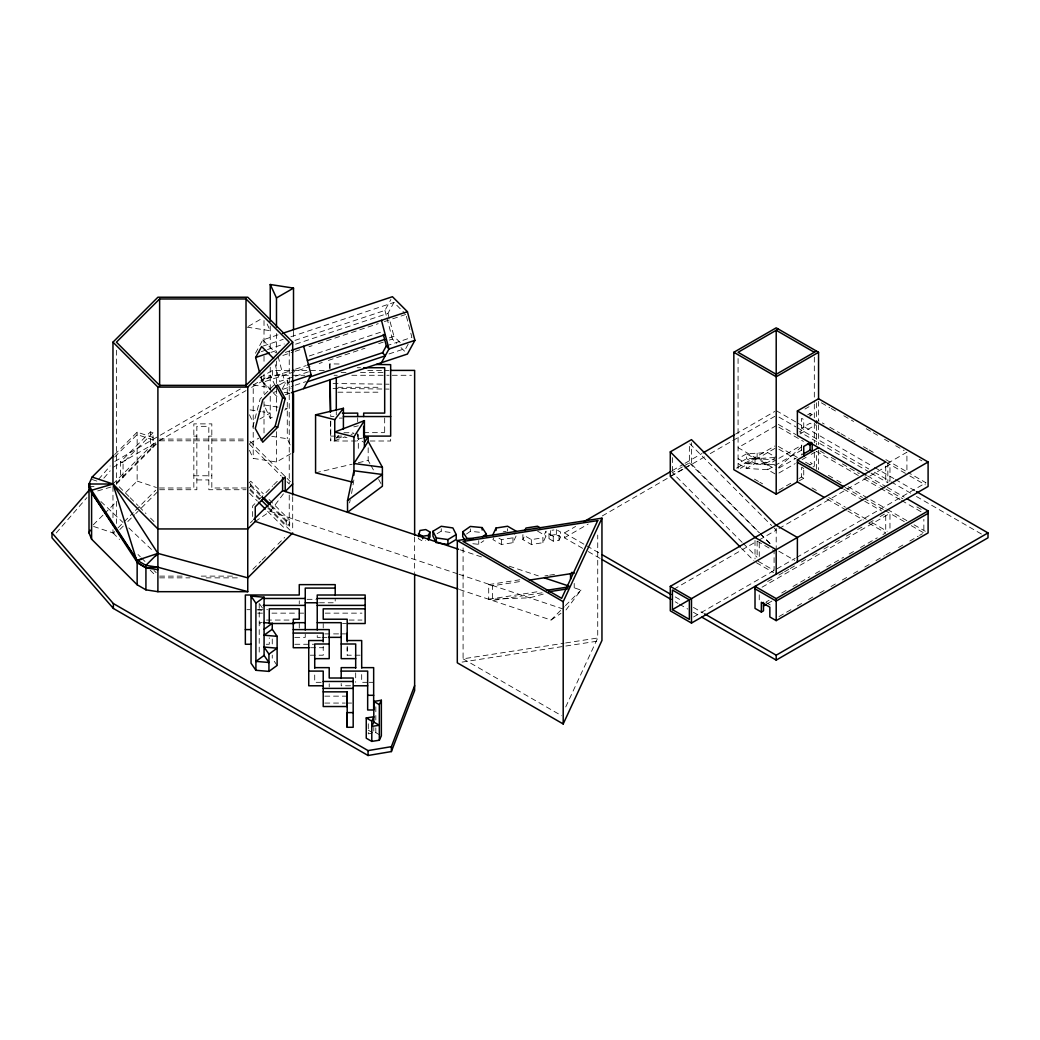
<?xml version="1.0" encoding="UTF-8"?>
<svg xmlns="http://www.w3.org/2000/svg" width="1040" height="1040" viewBox="0 0 1040 1040"><rect width="100%" height="100%" fill="white"/><g stroke="black" fill="none" stroke-linecap="round" stroke-linejoin="round"><path stroke-width="0.75" stroke-dasharray="5 3.75" d="M360.074 655.2L347.191 655.2L347.191 647.725M333.931 440.999L357.656 440.999L357.695 437.567M357.656 436.111L357.682 433.823L357.656 440.999M349.557 502.905L350.233 499.772M351.572 493.493L353.938 479.557M418.834 537.81L418.418 538.707L422.656 541.151L425.555 540.709M493.753 537.81L492.921 539.604L501.384 544.492L512.967 542.698L516.061 536.029M512.967 542.698L512.967 537.81L515.229 532.922M542.919 542.698L542.919 537.81L546.013 531.128L546.013 536.029L542.919 542.698L531.349 544.492L522.873 539.604L525.408 534.144M549.003 538.707L549.003 533.819L550.55 530.478L550.55 535.366L549.003 538.707L553.241 541.151L559.026 540.254L560.573 536.913L560.573 532.025L556.348 529.581L552.006 530.257M559.026 540.254L559.026 535.366L560.573 532.025M565.734 706.927L597.727 638.001L597.727 535.08M277.992 334.854L262.743 339.937L255.255 353.626L259.831 352.105M282.204 389.064L285.207 383.578L289.783 382.057M294.918 340.405L384.956 310.401L390.936 299.442M295.646 344.162L387.946 313.391L393.939 302.445L404.833 313.326M408.161 344.201L405.912 348.309L388.999 353.951M255.255 521.443L270.231 511.368L285.207 491.491M565.994 609.947L580.97 590.083L571.766 587.015M336.674 438.191L338.598 435.656M98.566 479.336L110.201 465.933M56.238 532.948L86.918 497.627M103.857 478.14L110.201 470.834M153.01 432.757L123.058 462.709L123.058 477.386L120.458 476.515L120.458 461.851L150.41 431.899L153.01 432.757L153.01 447.434L150.41 446.563L150.41 431.899M112.97 484.003L155.766 441.22M116.337 483.08L155.649 443.768M128.934 496.509L116.428 484.003L156.312 444.119M93.613 526.474L112.97 532.922L114.699 531.193M117.975 527.917L133.25 512.642M135.434 510.458L155.649 490.243M119.834 529.516L123.253 526.097M127.803 521.547L134.615 514.735M135.759 513.591L138.034 511.316M141.44 507.91L158.496 490.854M274.053 385.073L260.143 398.983L252.655 427.648L255.255 428.519M249.028 482.937L250.757 481.208L263.354 493.805M249.028 487.825L250.757 486.096L250.757 481.208M254.878 503.698L252.655 505.908L252.655 517.647M259.311 499.252L264.862 493.701M265.967 492.596L272.623 485.94M273.728 484.835L278.174 480.389M250.445 522.795L252.655 520.585M252.85 569.296L260.806 561.34M261.95 560.209L267.631 554.528M271.037 551.109L276.731 545.428M277.862 544.284L284.687 537.472M459.524 589.537L551.018 620.035L564.33 606.723M565.435 605.618L580.97 590.083M114.634 454.61L137.15 432.159L156.416 438.581M114.634 457.054L137.15 434.603L156.416 441.025M93.249 524.849L103.376 514.748M104.507 513.63L116.883 501.28M125.892 492.297L137.15 481.078L137.15 432.159M778.57 467.532L802.295 446.017M466.531 534.001L470.34 531.336L482.157 532.48M472.836 543.725L478.738 544.297L483.821 540.735M551.018 620.035L561.002 613.314M437.099 533.663L441.246 531.167L452.881 532.818M248.3 326.378L261.391 318.812M114.777 461.474L240.422 388.934M259.961 377.65L272.532 370.396L324.207 370.396M290.888 453.674L276.484 461.994L253.214 458.393L253.214 384.982L270.244 375.141L275.86 387.231M113.373 467.181L246.012 390.598M251.589 387.374L272.532 375.284L304.902 375.284M279.422 384.917L287.274 380.38L291.018 388.44M259.766 419.055L270.244 413.01L262.496 411.801M277.966 407.121L264.017 404.95L270.244 418.392L275.483 415.363M284.661 410.072L287.274 408.551L284.18 408.07M249.6 443.456L258.778 438.165M582.634 548.34L564.395 537.81L564.395 532.922L575.614 526.448M672.399 470.561L683.618 464.087M685.022 463.281L701.857 453.557M735.527 434.122L774.8 411.45M742.118 542.334L672.412 472.654L682.838 466.635M684.151 465.881L689.364 462.878L689.364 443.313L771.628 525.564M670.293 476.32L683.54 468.676M684.866 467.922L691.483 464.1L691.483 442.689M564.395 537.81L588.237 524.043M602.264 515.944L669.591 477.074M670.995 476.268L683.618 468.975M685.022 468.169L704.665 456.833M710.268 453.596L731.315 441.441M732.719 440.635L774.8 416.338M776.204 425.659L738.075 447.668L776.204 469.677M804.947 409.058L809.029 406.705M807.664 414.83L810.082 413.426L812.201 414.661L812.201 417.456M809.783 416.052L812.201 414.661M869.622 472.264L799.5 431.769L803.738 429.325L803.738 419.549L801.619 418.327L801.619 428.103L810.082 423.215L812.201 424.437M736.567 468.104L774.826 446.017M814.749 422.968L818.558 420.771L824.174 424.008M774.683 457.548L755.014 458.679L746.551 463.567L738.075 458.679L746.551 453.791L767.728 452.569L776.204 457.457M774.995 448.37L738.075 469.677L738.075 357.136M800.02 433.914L815.906 424.749M766.779 462.891L755.014 463.567L746.551 468.455L738.075 463.567L746.551 458.679L758.316 458.003L766.779 462.891L774.852 458.237M774.995 473.876L767.728 469.69L746.551 468.455L746.551 463.567L767.728 464.789L776.204 459.901M778.895 458.341L801.814 445.12M801.814 450.008L767.728 469.69L767.728 464.789M778.869 468.143L796.263 458.094M778.921 473.005L795.262 463.567M802.074 459.641L806.156 457.288M811.226 454.35L815.139 452.088M809.783 464.971L812.201 463.567L810.082 462.345L810.082 465.14M778.869 490.152L793.585 481.65M798.941 478.569L801.619 477.022L803.738 478.244L803.738 469.859M803.738 478.244L799.5 480.688L802.282 482.3M673.803 589.238L757.133 541.138L774.085 550.914L774.085 570.479L757.133 560.703M759.252 539.916L776.204 530.127L772.772 526.695M779.012 528.502L889.967 464.438L889.967 481M693.524 616.993L795.171 558.298M796.588 557.492L925.977 482.781L908.271 472.563M767.663 581.516L773.292 578.279M778.908 575.029L783.133 572.598M784.537 571.779L788.749 569.348M790.153 568.542L795.782 565.292M801.398 562.042L807.027 558.805M812.643 555.555L818.272 552.305M823.888 549.055L829.517 545.818M835.133 542.568L840.762 539.318M846.378 536.081L852.007 532.831M857.623 529.581L863.239 526.344M868.868 523.094L874.484 519.844M880.113 516.607L885.729 513.357L885.729 532.922L882.921 534.547M762.06 587.197L889.967 513.357L889.967 529.906M766.259 601.9L769.08 600.275M781.729 592.969L787.345 589.719M792.974 586.482L809.835 576.745M815.451 573.495L821.08 570.245M826.696 567.008L843.57 557.271M849.186 554.021L854.815 550.771M860.431 547.534L877.305 537.797M767.689 603.525L771.901 601.081M779.012 616.551L791.674 609.245M797.29 605.995L802.919 602.745M808.548 599.495L814.164 596.245M819.793 593.008L825.422 589.758M831.038 586.508L836.667 583.258M842.296 580.008L847.925 576.771M853.541 573.521L859.17 570.271M864.799 567.021L870.415 563.771M876.044 560.521L884.481 555.659M885.885 554.84L892.918 550.784M898.547 547.534L904.176 544.284M909.792 541.047L918.229 536.172M919.633 535.353L922.454 533.728M334.75 440.713L345.137 436.735M351.065 434.46L354.029 433.316M263.185 346.021L283.179 339.365M290.862 336.791L393.939 302.445M261.352 351.598L265.928 350.077M267.462 349.557L284.245 343.967M271.037 352.365L278.72 349.804M285.337 352.378L289.926 350.844M282.854 355.446L293.618 351.858M295.152 351.338L302.848 348.777M308.997 346.723L312.078 345.696M318.227 343.642L378.222 323.648M384.384 321.594L405.912 314.418M309.322 355.966L382.577 331.552M260.845 377.364L261.638 380.432L293.943 369.655M295.477 369.148L306.254 365.56M389.324 337.87L393.939 336.323L400.465 342.862M261.157 376.259L262.743 382.304L310.037 366.535M319.189 363.48L322.244 362.466M328.354 360.425L364.975 348.218M378.703 343.642L383.279 342.121M389.389 340.08L392.444 339.066L396.721 343.343M308.49 371.826L279.617 381.459L275.223 364.637M386.321 345.891L411.905 337.35L406.315 315.952M273.624 392.405L276.692 391.378M282.854 389.324L293.618 385.736M295.152 385.229L305.929 381.641M285.337 394.732L289.926 393.211M97.708 490.919L111.449 486.902M543.27 594.087L529.633 597.831L488.709 599.274L488.709 584.597L520.806 579.631M353.834 426.868L358.306 425.815M362.531 438.022L358.306 439.023L363.181 441.831M315.575 472.797L352.209 464.178M358.306 462.735L368.173 460.421L370.409 464.49M503.256 531.804L506.142 531.349M498.966 538.2L501.384 539.604L512.967 537.81M550.55 535.366L556.348 534.469L560.573 536.913M522.873 539.604L522.873 534.716L531.349 539.604L542.919 537.81M549.003 533.819L553.241 536.263L559.026 535.366M544.869 575.913L548.08 575.406M549.679 575.159L554.502 574.418M488.709 584.597L492.375 585.819L522.86 581.1M488.709 599.274L540.059 591.331M542.126 592.8L492.375 600.496L492.375 585.819M463.086 547.872L463.086 658.827L564.057 643.214M565.669 642.954L597.727 638.001M462.072 662.09L598.78 640.939M379.977 735.059L375.83 732.667L368.277 733.837L368.277 722.683M339.352 418.106L342.407 418.08M343.941 432.744L353.106 432.692M336.297 437.684L346.996 437.619M357.266 367.731L360.49 367.731M367.809 370.396L388.791 370.396M341.133 372.619L345.982 372.619M360.49 372.619L384.683 372.619M334.022 375.284L337.259 375.284M351.832 375.284L389.051 375.284M392.262 375.284L411.437 375.284M337.909 387.296L381.459 387.296M337.909 392.197L381.459 392.197M333.931 416.546L330.759 416.546L330.707 413.361M363.675 432.653L384.683 432.653M193.843 436.111L196.846 436.111M208.819 436.111L211.822 436.111M330.759 436.111L335.504 436.111M337.09 436.111L341.835 436.111M159.51 439.075L246.155 439.075M159.627 440.804L246.025 440.804M370.006 440.999L390.663 440.999L390.663 437.762M193.843 475.761L211.822 475.761M196.846 479.934L208.819 479.934M89.011 486.46L95.394 486.46M159.458 487.994L193.843 487.994L193.843 423.878L211.822 423.878L211.822 487.994L246.194 487.994M159.627 489.723L196.846 489.723L196.846 426.335L208.819 426.335L208.819 489.723L246.025 489.723M271.583 505.479L286.234 520.143L289.692 520.143L289.692 525.031L286.234 525.031L269.321 508.118M112.97 529.711L112.97 532.922L116.428 532.922M159.627 576.121L183.625 576.121M201.227 576.121L233.233 576.121M159.627 577.85L190.073 577.85M206.102 577.85L239.746 577.85M307.073 599.313L316.446 599.313M319.436 602.771L335.205 602.771L335.205 599.313M246.935 609.687L250.107 609.687M258.037 609.687L267.54 609.687M257.686 613.145L262.431 613.145M271.947 613.145L297.323 613.145M298.909 613.145L303.667 613.145M325.221 613.145L361.959 613.145M266.513 620.061L290.719 620.061M349.18 620.061L361.959 620.061M342.576 623.519L345.8 623.519M324.818 633.893L339.196 633.893M340.795 633.893L345.592 633.893M294.775 637.351L305.253 637.351L305.253 634.205M320.424 637.351L317.239 637.351L317.239 634.205M322.023 637.351L326.82 637.351M266.279 644.267L269.269 644.267L269.269 637.884M294.84 644.267L313.586 644.267M310.609 647.725L323.219 647.725M310.336 655.2L323.219 655.2L323.219 646.399M321.165 682.318L314.717 682.318L314.717 672.854M367.666 682.318L361.686 682.318L361.686 672.75M369.174 682.318L373.659 682.318M350.545 685.776L341.198 685.776L341.198 683.475M324.805 696.15L348.452 696.15M324.805 703.066L345.293 703.066M346.866 703.066L351.598 703.066M329.862 368.394L329.862 363.883L341.055 364.026M333.06 383.487L389.064 384.215M333.06 388.388L389.064 389.103M774.683 464.711L755.014 463.567L746.551 458.679L746.551 453.791L755.014 458.679L774.683 459.81M256.841 609.804L264.082 610.428M262.119 622.479L259.22 622.232L262.457 626.951M246.987 327.132L270.244 330.733L267.124 324.012M253.214 384.982L270.283 387.621M284.206 392.366L290.407 393.328M250.081 409.89L260.936 411.567M271.765 436.332L287.274 438.737L291.018 446.797M460.096 549.796L481.572 556.946M509.184 566.15L538.33 575.874M270.231 511.368L457.483 573.781M459.017 574.301L564.486 609.453M120.458 461.851L123.058 462.709M137.15 481.078L156.416 487.5M92.118 479.505L98.072 481.494M821.366 402.818L829.777 407.68M831.181 408.486L838.188 412.542M843.804 415.779L853.619 421.447M866.242 428.727L871.858 431.977M873.249 432.783L878.865 436.02M884.468 439.257L890.084 442.494M895.7 445.731L904.111 450.593M919.165 459.29L921.895 460.863M829.777 427.245L839.592 432.913M840.996 433.719L849.407 438.581M850.811 439.387L855.023 441.818M863.434 446.68L867.646 449.111M869.05 449.917L873.249 452.348M885.872 459.628L906.919 471.783L906.919 452.218L885.729 464.438L885.729 483.314M885.963 462.137L908.44 475.098M909.844 475.917L925.288 484.835M776.204 410.644L795.834 421.98M797.238 422.786L872.976 466.518M874.38 467.324L894.023 478.66M895.427 479.479L915.057 490.815M801.619 428.103L803.738 429.325M778.999 417.144L795.834 426.868M797.238 427.674L868.777 468.975M874.38 472.212L889.811 481.13M891.215 481.936L910.858 493.272M916.461 496.509L982.384 534.573M871.026 473.07L887.848 482.781L887.848 463.216M778.323 424.437L796.016 434.655M867.503 475.93L885.963 486.59M887.367 487.396L904.215 497.133M778.921 427.232L803.426 441.389M819.962 450.931L825.578 454.168M831.194 457.418L836.81 460.655M842.426 463.905L859.287 473.629M864.903 476.866L884.559 488.228M885.963 489.034L902.811 498.758M916.864 506.87L922.48 510.107M858.286 475.501L816.439 451.334L816.439 469.404M863.876 478.725L879.216 487.578M880.607 488.384L900.146 499.668M901.537 500.474L922.467 512.551M778.323 446.446L797.381 457.457M805.545 462.176L813.722 466.882M828.386 475.358L835.406 479.414M836.81 480.22L841.022 482.651M848.055 486.707L885.963 508.599M887.367 509.405L907.023 520.754M914.056 524.81L925.288 531.297M778.921 449.241L795.262 458.679M845.065 487.435L862.472 497.484M863.876 498.29L883.402 509.561M884.793 510.367L904.332 521.651M911.3 525.668L923.858 532.922L923.858 519.376M843.661 489.06L863.291 500.396M864.695 501.215L881.53 510.926M803.738 468.455L801.619 467.233L801.619 477.022M812.019 487.916L817.596 491.14M828.724 497.562L845.429 507.208M846.82 508.014L866.307 519.259M871.871 522.47L887.185 531.31M826.826 498.914L846.469 510.25M847.873 511.056L863.291 519.961M868.907 523.211L885.729 532.922M754.416 479.115L758.498 481.468M759.863 482.261L762.58 483.834M778.843 551.226L794.729 560.391M756.34 562.679L773.552 572.624M765.908 602.446L771.966 605.943M564.395 532.922L585.442 545.064M586.846 545.883L600.873 553.982M675.207 596.895L682.227 600.951M693.446 607.425L703.261 613.093M588.237 551.577L600.873 558.87M675.207 601.783L678.015 603.408M679.419 604.214L687.83 609.076M693.446 612.313L699.049 615.55M537.55 531.128L546.013 536.029M463.086 658.827L561.652 715.728M368.277 730.171L373.802 733.369L373.802 727.376M100.893 501.527L122.98 522.444M128.804 527.956L153.205 551.083M689.364 462.878L759.057 532.558M760.201 533.702L771.628 545.129M743.262 543.478L756.964 557.193M400.998 347.62L407.42 354.042M262.743 339.937L275.574 352.781M261.638 380.432L270.348 389.142M262.743 382.304L272.363 391.924M273.429 393.003L277.719 397.28M250.003 441.324L290.446 481.767M249.444 444.223L281.268 476.047M286.962 481.728L289.237 484.003L289.237 350.22M269.074 499.525L289.692 520.143M250.159 484.068L262.561 496.47M250.757 486.096L261.066 496.405M270.231 505.57L289.692 525.031M250.159 488.956L260.299 499.096M250.003 490.243L258.999 499.226M267.982 508.209L292.695 532.922M249.444 493.129L257.4 501.085M267.631 511.316L285.818 529.516M130.078 497.653L138.034 505.609M139.165 506.74L145.99 513.565M150.54 518.115L153.946 521.521M138.034 554.528L140.309 556.79M141.44 557.934L145.99 562.484M153.946 570.44L156.221 572.715M112.97 532.922L119.522 539.474M150.215 570.167L155.896 575.848M691.483 464.1L759.252 532.571M760.383 533.715L771.68 545.129M741.468 548.223L753.883 560.781M260.026 604.526L262.457 608.062M277.121 665.431L272.259 658.359L272.259 655.122M371.163 465.855L373.412 469.924M378.651 479.44L380.9 483.509M249.483 414.778L253.214 422.838M249.483 450.333L253.214 458.393M387.946 313.391L393.939 336.323M384.956 310.401L386.529 316.433M386.919 317.941L392.444 339.066M278.109 356.421L285.207 383.578M329.862 363.883L329.94 368.667M330.512 421.746L330.759 440.999L330.759 421.057M818.558 401.206L818.558 420.771M818.558 424.749L818.558 444.613M818.558 450.112L818.558 469.677M816.439 402.805L816.439 423.813M816.439 425.438L816.439 444.834M814.32 357.136L814.32 402.402M814.32 404.027L814.32 421.811M814.32 423.423L814.32 442.819M814.32 452.569L814.32 466.57M810.082 413.426L810.082 416.221M801.619 445.224L801.619 455.013M776.204 528.294L776.204 549.692M759.252 542.919L759.252 556.465M759.252 594.841L759.252 600.86M757.133 453.18L757.133 458.068M757.133 541.138L757.133 557.687M755.014 458.679L755.014 463.567M755.014 540.527L755.014 558.87M672.412 457.6L672.412 472.654M574.21 583.427L574.21 587.834M556.348 529.581L556.348 534.469M553.241 536.263L553.241 541.151M531.349 539.604L531.349 544.492M507.598 528.684L507.598 531.128M501.384 539.604L501.384 544.492M478.738 540.618L478.738 544.297M470.34 528.892L470.34 531.336M441.246 528.723L441.246 531.167M414.635 536.939L414.635 572.546M384.683 417.976L384.683 434.304M375.83 706.797L375.83 720.044M375.83 727.896L375.83 732.667M368.173 447.772L368.173 460.421M358.306 434.616L358.306 451.672M357.695 418.002L357.695 421.668M355.693 672.854L355.693 682.318M347.191 646.399L347.191 655.2M336.297 411.619L336.297 414.934M329.212 683.8L329.212 686.816M323.219 623.519L323.219 628.03M299.26 600.795L299.26 603.811M299.26 623.519L299.26 628.03M293.514 331.344L293.514 339.352M292.695 496.626L292.695 531.349M289.237 495.053L289.237 529.763M287.274 380.38L287.274 396.032M287.274 402.298L287.274 438.737M286.234 520.143L286.234 525.031M276.484 333.541L276.484 352.963M276.484 361.062L276.484 383.721M276.484 388.57L276.484 414.115M276.484 431.665L276.484 461.994M272.532 370.396L272.532 375.284M272.259 638.963L272.259 645.424M270.244 325.949L270.244 351.351M270.244 367.211L270.244 390.208M270.244 396.292L270.244 418.392M264.017 320.554L264.017 346.515M264.017 356.265L264.017 364.377M264.017 374.114L264.017 393.588M264.017 401.713L264.017 433.55M259.22 603.356L259.22 655.668M116.428 350.22L116.428 484.003M116.428 501.371L116.428 523.458M112.97 486.46L112.97 518.505"/><path stroke-width="1.5" d="M314.717 667.641L329.212 667.641L329.212 678.015L353.184 678.015L353.184 727.285L347.191 727.285L347.191 691.847L323.219 691.847M347.191 633.061L347.191 640.536L361.686 640.536L361.686 667.966M357.656 416.546L357.695 413.101L342.407 413.192M363.649 416.546L363.675 413.088L384.683 413.088L384.683 367.731L363.714 367.731M347.529 500.591L353.938 470.756L382.395 474.487L347.529 500.591L347.529 512.33L382.395 486.226L382.395 467.246L368.173 441.441L368.173 436.696L363.948 437.697M261.209 440.271L275.119 426.361L282.607 397.696L275.873 385.372M277.719 427.232L285.207 398.554L277.719 384.865L262.743 399.841L255.255 428.519L262.743 442.208L277.719 427.232L275.119 426.361M90.09 489.073L52 532.922L52 537.81L113.373 608.452L368.056 755.495L391.391 751.556L391.391 746.668L414.635 685.685M391.391 751.556L414.635 690.573L414.635 574.119M113.503 455.728L92.118 477.061L89.011 484.003L89.011 532.922L91.598 539.175L137.15 584.766L145.925 589.836L157.898 591.682L247.754 591.682L247.754 387.088L292.695 342.16L247.754 297.232L157.898 297.232L112.97 342.16L112.97 484.003L137.228 562.354L145.925 567.827L157.898 569.673M90.246 483.678L89.011 486.46L91.598 492.713L137.228 562.354M89.011 532.922L90.246 530.14M418.418 536.263L419.965 530.478L425.763 529.581L429.988 532.025L429.988 536.913L428.441 540.254L428.441 535.366L429.988 532.025M371.787 741.39L371.787 721.136L373.802 716.781L366.249 717.951L366.249 738.205L371.787 741.39L379.327 740.22L381.355 735.865L381.355 700.258L373.802 701.428L373.802 722.059L371.787 726.427L379.327 725.257L373.802 722.059M379.327 740.22L379.327 704.613L381.355 700.258M492.921 534.716L496.015 528.034L507.598 526.24L516.061 531.128M524.836 530.478L525.967 528.034L537.55 526.24L539.968 527.644M563.199 723.97L563.199 601.679L601.952 518.167L457.301 540.54L457.301 662.818L563.199 723.97L601.952 640.445L601.952 518.167M259.649 372.775L255.645 357.487L261.638 346.541L273.624 358.514M303.654 388.635L311.142 374.933L303.654 346.268M309.322 377.143L382.577 352.729L386.321 345.891L383.318 334.425M381.472 362.687L388.96 348.998L414.908 340.353L407.42 311.688L392.444 296.712L282.568 333.333M414.908 340.353L407.42 354.042L291.447 392.704M353.938 436.865L364.403 420.628L334.75 432.016L353.938 436.865L353.938 475.163M364.403 442.533L368.173 436.696M368.173 441.441L353.938 463.515L382.395 467.246M334.75 440.713L334.75 419.679L343.408 408.291L315.575 414.83L315.575 472.797L352.404 482.105M155.909 555.802L157.898 553.397L247.754 577.85L292.695 532.922M159.627 298.961L116.428 342.16L159.627 385.359L246.025 385.359L289.237 342.16L246.025 298.961L159.627 298.961L159.627 386.009M92.118 477.061L112.97 484.003L157.898 553.397L145.925 565.37L145.925 589.836M253.76 519.48L282.607 490.633L282.607 477.425M292.695 484.003L285.207 491.491L285.207 476.827L255.255 506.779L255.255 521.443L247.754 528.944L157.898 528.944L112.97 484.003L89.011 484.003L91.598 490.269L137.15 560.313L145.925 565.37L157.898 567.229L247.754 591.682M263.562 622.596L272.259 623.337L272.259 629.252L277.121 636.337L277.121 665.431L268.944 671.398L255.905 670.293L255.905 603.187L264.082 597.22L264.082 655.421L268.944 662.493L255.905 661.388L264.082 655.421M264.082 629.304L272.259 623.337M272.259 629.252L264.082 635.219L277.121 636.337M268.944 654.134L277.121 648.167L264.082 647.062L268.944 654.134L268.944 671.398M465.192 540.488L462.722 536.679L462.722 531.778L470.34 526.448L482.157 527.579L486.356 534.066L486.356 536.51M482.547 536.731L486.356 534.066M432.952 531.271L436.293 537.914L436.293 542.802L432.952 536.159L432.952 531.271L441.246 526.279L452.881 527.93L456.222 534.573L456.222 539.461L447.928 544.453L437.749 543.01M436.293 537.914L447.928 539.565L456.222 534.573M276.484 327.067L276.484 297.934L293.514 288.106L293.514 329.745M824.031 497.289L797.381 481.91L776.204 494.143L733.837 469.677L733.837 352.287L776.204 327.834L818.558 352.287L818.558 398.762L928.096 461.994L928.096 486.46L691.483 623.064L670.293 610.831L670.293 586.378L885.729 461.994L797.381 410.982L797.381 435.448L866.099 475.124M778.323 329.056L738.075 352.287L776.204 374.296L816.439 351.065M733.837 352.287L776.204 376.74L818.558 352.287M740.337 547.079L670.293 476.32L670.293 451.867L691.483 439.634L776.204 525.239L797.381 537.459L797.381 561.925M584.038 521.586L670.995 471.38M703.261 452.751L734.123 434.928M797.381 410.982L818.558 398.762M810.992 442.26L803.738 446.446L803.738 456.235M802.828 454.311L810.238 450.047M797.381 481.91L797.381 459.901L818.558 447.668M672.412 609.609L689.364 619.398L689.364 599.833L672.412 590.044L672.412 609.609L690.469 599.183M670.293 586.378L691.483 598.611L928.096 461.994M763.477 605.956L766.285 604.331M761.371 612.053L755.014 608.387L755.014 586.378L776.204 598.611L928.096 510.913L928.096 532.922L776.204 620.62L769.847 616.954L769.847 607.165L761.371 602.277L761.371 612.053L763.49 610.831L763.49 602.446M928.096 513.357L776.204 601.055L755.014 588.822M704.665 613.899L776.204 655.2L988 532.922L988 537.81L776.204 660.101L701.857 617.175M255.645 357.487L269.49 352.872M291.447 350.337L407.42 311.688M307.398 360.607L385.216 334.659M307.788 365.04L384.709 339.404M291.304 381.55L311.142 374.933M307.398 381.784L385.216 355.849L382.577 352.729M157.898 553.397L137.15 560.313L137.15 584.766M112.97 484.003L91.598 490.269L91.598 539.175M141.583 559.273L137.15 560.313L91.598 492.713M52 532.922L113.373 603.564L368.056 750.594L391.391 746.668M418.418 533.819L422.656 536.263L428.441 535.366M529.282 580.112L574.21 573.157L571.766 572.338M546.481 590.33L568.945 586.859M548.535 591.799L567.801 588.822M157.898 567.229L145.925 567.827L137.15 562.718M390.416 370.396L414.635 370.396L414.635 535.353M112.97 342.16L157.898 387.088L247.754 387.088M343.421 416.546L390.663 416.546M335.205 588.094L305.253 588.094L305.253 630.019M264.017 598.468L305.253 598.468M317.226 598.468L365.157 598.468M305.253 602.771L317.863 602.771M263.276 605.384L305.253 605.384M317.226 605.384L365.157 605.384M365.157 608.842L323.219 608.842L323.219 619.216L347.191 619.216L347.191 641.797M293.267 622.674L305.253 622.674M317.239 622.674L341.198 622.674L341.198 658.658L355.693 658.658M272.428 623.519L294.528 623.519M347.412 623.519L365.157 623.519L365.157 595.01L317.226 595.01L317.239 630.019M245.349 629.603L251.342 629.59M293.267 629.603L329.212 629.603L329.212 658.658L314.717 658.658M293.267 633.061L323.219 633.061L323.219 641.862M328.419 637.351L341.198 637.351M323.219 640.536L308.737 640.536L308.737 685.776L323.219 685.776M329.212 643.994L314.717 643.994L314.717 668.122M341.198 643.994L355.693 643.994L355.693 668.122M251.342 644.267L245.349 644.267L245.349 595.01L299.26 595.01L299.26 584.636L335.205 584.636L335.205 595.426M309.036 647.725L293.267 647.725L293.267 619.216L299.26 619.216L299.26 608.842L269.269 608.842L269.269 623.519M355.693 667.641L341.198 667.641L341.198 678.444M361.686 667.641L373.659 667.641L373.659 709.982L367.666 709.982L367.666 671.099L341.198 671.099M308.737 671.099L323.219 671.099L323.219 706.524L347.191 706.524L347.191 691.847M323.219 681.473L353.184 681.473M353.652 685.776L367.666 685.776M323.219 688.389L353.184 688.389M367.666 695.305L373.659 695.305M353.184 712.608L347.191 712.608L347.191 727.285M376.272 364.481L390.663 364.663L390.663 436.111L363.649 436.111L363.649 426.335M255.905 670.293L251.043 663.221L251.043 596.115L264.082 597.22M472.836 538.837L466.921 538.265L462.722 531.778M270.244 321.165L270.244 284.505L293.514 288.106M315.575 414.83L334.75 419.679M282.607 397.696L285.207 398.554M282.607 490.633L458.562 549.276M544.466 577.915L569.01 586.105M255.255 521.443L457.99 589.03M814.32 352.287L776.204 330.278L776.204 375.544M916.461 491.621L988 532.922M907.023 498.745L928.096 510.913M807.521 443.742L810.238 445.315M797.381 459.901L843.661 486.616M797.381 462.345L842.257 488.254M602.264 554.788L670.995 594.464M602.264 559.676L670.995 599.365M457.301 540.54L563.199 601.679M373.802 701.428L379.327 704.613M366.249 717.951L371.787 721.136M263.679 497.588L270.452 504.361M262.21 497.549L269.074 504.426M261.43 500.227L268.19 507M258.531 502.229L265.356 509.054M670.293 451.867L755.014 537.459L776.204 549.692L776.204 574.145M386.321 345.891L388.96 348.998L381.472 320.333M251.043 596.115L255.905 603.187M270.244 284.505L276.484 297.934M330.135 379.847L330.681 411.762M329.862 383.448L330.356 412.178M812.201 442.949L812.201 451.334L810.082 450.112L810.082 443.131M776.204 376.74L776.204 494.143M776.204 598.611L776.204 620.62M776.204 655.2L776.204 660.101M691.483 598.611L691.483 623.064M570.544 573.404L570.544 579.267M496.015 528.034L496.015 530.478M482.157 527.579L482.157 530.023M447.928 539.565L447.928 544.453M422.656 536.263L422.656 538.707M368.056 750.594L368.056 755.495M364.403 420.628L364.403 447.278M343.408 408.291L343.408 429.325M336.297 377.481L336.297 409.981M329.862 380.445L329.862 388.336M293.514 393.809L293.514 452.166M292.695 342.16L292.695 495.053M246.025 298.961L246.025 386.009M157.898 387.088L157.898 591.682M113.373 603.564L113.373 608.452M597.727 520.611L561.652 598.338L463.086 541.437L597.727 520.611"/></g></svg>
